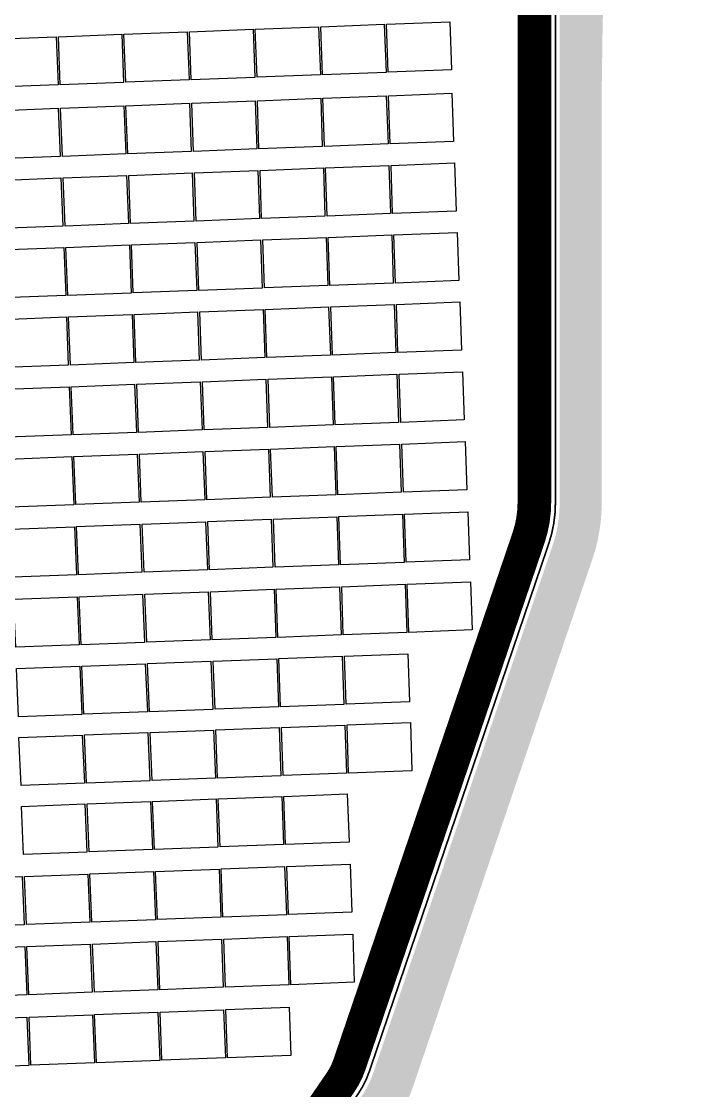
# Model space of a CAD drawing. Header units: metres. Extents: x 1956498 to 1957612, y 2277909 to 2278547.
# Drawn here: x 1956881.9 to 1956960.5, y 2278049.8 to 2278176.8 of the extents above; entities that cross this region are included whole.
import ezdxf

# ---------------------------------------------------------------- set-up
doc = ezdxf.new("R2010")
doc.units = ezdxf.units.M
for name, color, linetype in [('PVcase PV Modules (full frames)', 142, 'Continuous'), ('UBS-100-Circulation intérieure légère', 254, 'Continuous'), ('UBS-100-Clôture', 30, 'LIMITE1')]:
    doc.layers.add(name, color=color, linetype=linetype)
doc.layers.add('UBS-100-Piste DFCI à créer', color=7, linetype='Continuous', true_color=0xbb8c7c)
doc.linetypes.add('LIMITE1', pattern='A,6.35,-2.54,[133,ltypeshp.shx,S=2.54,R=0,X=-2.54,Y=0],-2.54,25.4', length=36.83)

# ---------------------------------------------------------------- blocks, each defined once
blk = doc.blocks.new('3P6@20DEG F FX ID1 PVBlock')
at = {"color": 0, "transparency": 33554687}
blk.add_polyline3d([(0, 0, 2.083586713139974), (7.539539347030692, 0.2870042413902952, 2.083586713139975), (7.757297679336461, -5.433460050740019, 1.675326544159361e-15), (0.2177583323057694, -5.720464292130313, 0)], close=True, dxfattribs=at)

msp = doc.modelspace()

# ---------------------------------------------------------------- hatches: boundary and pattern name
at = {"layer": 'UBS-100-Piste DFCI à créer', "true_color": 0xaa6e5a, "transparency": 33554687}
h = msp.add_hatch(color=35, dxfattribs=at)
h.dxf.hatch_style = 1
edge = h.paths.add_edge_path()
edge.add_line((1957002.742879892, 2278172.957212499), (1957007.514803002, 2278171.464312802))
edge.add_line((1957007.514803002, 2278171.464312802), (1957010.461053699, 2278180.881745071))
edge.add_arc((1956995.196523638, 2278185.655415828), 15.99355527918654, 342.6339901302777, 369.6347763999103)
edge.add_line((1957010.964483951, 2278188.332212054), (1957005.627305731, 2278219.795613807))
edge.add_line((1957005.627305731, 2278219.795613807), (1956994.791683303, 2278259.755488621))
edge.add_line((1956994.791683303, 2278259.755488621), (1956987.432659904, 2278313.735770028))
edge.add_arc((1956998.334411985, 2278315.221259004), 11.00249407814215, 169.6785916975466, 187.7594201959549, ccw=False)
edge.add_arc((1956158.524798686, 2278471.382109225), 843.2027087090348, 349.4635059227314, 350.5673192866884)
edge.add_line((1956990.326430577, 2278333.19074496), (1956990.42760516, 2278333.872636002))
edge.add_line((1956990.42760516, 2278333.872636002), (1956990.106596115, 2278341.34279331))
edge.add_line((1956990.106596115, 2278341.34279331), (1956988.833472316, 2278373.373071377))
edge.add_line((1956988.833472316, 2278373.373071377), (1956993.089846045, 2278422.488845527))
edge.add_line((1956993.089846045, 2278422.488845527), (1956994.126114354, 2278434.446705314))
edge.add_line((1956994.126114354, 2278434.446705314), (1956994.814846281, 2278442.39422293))
edge.add_arc((1956977.639342521, 2278444.844649352), 17.34942417088297, 351.8804147938092, 373.0819140899932)
edge.add_line((1956994.538505123, 2278448.771584852), (1956991.994987716, 2278459.294498748))
edge.add_arc((1957002.687079473, 2278461.878908518), 11.00000000006926, 92.19424513371251, 193.5884598865134, ccw=False)
edge.add_line((1957002.265917615, 2278472.870842956), (1957131.962576756, 2278477.840239938))
edge.add_arc((1957121.043114196, 2278473.367365612), 11.80005370075026, 4.385910415140188, 22.275185547909473, ccw=False)
edge.add_line((1957132.808612478, 2278474.269761041), (1957136.783818054, 2278474.420594236))
edge.add_arc((1957147.122674175, 2278474.727979412), 10.3434245556334, 161.3029394965425, 181.702962738628, ccw=False)
edge.add_line((1957137.325106006, 2278478.043713043), (1957169.170321142, 2278479.251951489))
edge.add_line((1957169.170321142, 2278479.251951489), (1957168.981598082, 2278484.226074327))
edge.add_arc((1957168.431400305, 2278494.870902074), 10.65903726199889, 214.2131095040579, 272.9588062596247, ccw=False)
edge.add_arc((1957147.627372414, 2278478.282736642), 16.00000000636795, 41.4663485157748, 92.09691963001146)
edge.add_line((1957147.041932699, 2278494.272022447), (1957121.086124572, 2278493.342349638))
edge.add_arc((1957121.644127344, 2278477.352082821), 15.99999999930358, 91.99860552101471, 148.1969592254434)
edge.add_arc((1957099.200912812, 2278492.961780483), 11.39121878416131, 273.534746394925, 320.942004971193, ccw=False)
edge.add_line((1957099.903225148, 2278481.592232437), (1956991.969158543, 2278477.476888461))
edge.add_arc((1956991.550049097, 2278488.468897417), 10.99999607318733, 203.62956648034, 272.1835477020808, ccw=False)
edge.add_line((1956981.472336535, 2278484.059858617), (1956958.306509974, 2278537.009809218))
edge.add_arc((1956943.648015303, 2278530.596656017), 16.00000000002541, 23.62958042262818, 103.7310335808721)
edge.add_line((1956939.850185873, 2278546.139387168), (1956930.32904536, 2278543.812919104))
edge.add_line((1956930.32904536, 2278543.812919104), (1956931.515867057, 2278538.955815619))
edge.add_line((1956931.515867057, 2278538.955815619), (1956941.03700757, 2278541.282283683))
edge.add_arc((1956943.648015303, 2278530.596656017), 11.00000000021918, 23.629580423882373, 103.73103357973997, ccw=False)
edge.add_line((1956953.72573039, 2278535.005698843), (1956971.856192245, 2278493.565042399))
edge.add_arc((1956971.847030686, 2278493.561034179), 0.009999999686967076, 17.284933950157892, 23.629579694820677, ccw=False)
edge.add_line((1956971.856579075, 2278493.564005417), (1956974.937493045, 2278483.663162404))
edge.add_arc((1956987.885556868, 2278487.48384863), 13.49999999998464, 196.4401600438162, 212.4621445463615)
edge.add_line((1956976.494982401, 2278480.237828115), (1956977.702309716, 2278478.339937865))
edge.add_line((1956977.702309716, 2278478.339937865), (1956983.950942183, 2278468.575611649))
edge.add_arc((1956974.554175798, 2278462.449297777), 11.21743910901906, 11.709253142045213, 33.102733889414424, ccw=False)
edge.add_line((1956985.538180539, 2278464.725825837), (1956989.672830263, 2278447.620158333))
edge.add_arc((1956977.63934252, 2278444.84464935), 12.34942417216932, -8.706490721477792, 12.988062959390675, ccw=False)
edge.add_line((1956989.846461128, 2278442.975282431), (1956989.144784154, 2278434.878387421))
edge.add_line((1956989.144784154, 2278434.878387421), (1956988.683228844, 2278429.552340462))
edge.add_line((1956988.683228844, 2278429.552340462), (1956988.031625384, 2278422.033261915))
edge.add_line((1956988.031625384, 2278422.033261915), (1956983.824873127, 2278373.490087153))
edge.add_line((1956983.824873127, 2278373.490087153), (1956985.411734258, 2278334.134584645))
edge.add_line((1956985.411734258, 2278334.134584645), (1956985.386944168, 2278333.967505718))
edge.add_arc((1956158.524798686, 2278471.382109235), 838.2027087111524, 349.46292526326124, 350.56436169530565, ccw=False)
edge.add_arc((1956998.334411983, 2278315.221259005), 16.0024940763103, 169.6418024322943, 187.7594201993248)
edge.add_line((1956982.47844134, 2278313.060700827), (1956989.881234702, 2278258.759355697))
edge.add_line((1956989.881234702, 2278258.759355697), (1957000.738215385, 2278218.720715384))
edge.add_line((1957000.738215385, 2278218.720715384), (1957002.33750197, 2278209.326791386))
edge.add_arc((1956991.493516593, 2278207.480719564), 11.00000000088965, -17.925732598530715, 9.661367175219823, ccw=False)
edge.add_line((1957001.959535546, 2278204.095095944), (1957001.605908216, 2278203.001923533))
edge.add_arc((1956991.139889265, 2278206.387547154), 10.99999999977225, 273.5855040182497, 342.0742673996029, ccw=False)
edge.add_line((1956991.827807421, 2278195.409078745), (1956962.808629494, 2278193.590717692))
edge.add_arc((1956962.120711338, 2278204.569186101), 10.99999999964188, 226.684833372371, 273.5855040182497, ccw=False)
edge.add_line((1956954.574590604, 2278196.565683002), (1956951.199331415, 2278199.74805365))
edge.add_arc((1956958.762776245, 2278207.766117439), 11.02247905999127, 199.2859238482959, 226.6712348349188, ccw=False)
edge.add_line((1956948.358855317, 2278204.125585341), (1956943.700175949, 2278202.469497781))
edge.add_line((1956943.700175949, 2278202.469497781), (1956944.936753314, 2278198.990927205))
edge.add_arc((1956929.860979408, 2278193.63172567), 15.99999999830293, 1.8509547317080433e-07, 19.569503334531987, ccw=False)
edge.add_line((1956945.860979407, 2278193.631725722), (1956945.860979639, 2278122.459875776))
edge.add_line((1956945.860979639, 2278122.459875776), (1956945.860979643, 2278119.576985))
edge.add_arc((1956930.363097977, 2278119.576738872), 15.49788166801311, -18.80123730661859, 0.0009099389492916998, ccw=False)
edge.add_line((1956945.034048333, 2278114.58198644), (1956937.411660619, 2278092.175592729))
edge.add_line((1956937.411660619, 2278092.175592729), (1956923.706211959, 2278051.887735866))
edge.add_arc((1956912.81767895, 2278055.594401355), 11.50215284744343, 325.58921263483194, 341.2004409281448, ccw=False)
edge.add_line((1956922.307036881, 2278049.094277804), (1956917.141783558, 2278041.55076379))
edge.add_arc((1956907.653039892, 2278048.04796933), 11.49999722568574, 291.5551516307934, 325.59947727851153, ccw=False)
edge.add_line((1956911.878100415, 2278037.352231872), (1956908.20838515, 2278035.902608906))
edge.add_arc((1956903.983319956, 2278046.598350865), 11.50000312808066, 272.3289735925808, 291.5551650364731, ccw=False)
edge.add_line((1956904.450646325, 2278035.107847047), (1956776.463470137, 2278029.902530657))
edge.add_line((1956776.463470137, 2278029.902530657), (1956776.562408466, 2278027.29501312))
edge.add_line((1956776.562408466, 2278027.295013121), (1956776.651578709, 2278024.944933277))
edge.add_arc((1956777.117059151, 2278013.954786423), 10.99999999605586, 41.58820173644301, 92.42527552439668, ccw=False)
edge.add_arc((1956798.105337453, 2278030.710680503), 15.88170909218444, 216.534103612681, 272.2938061086504)
edge.add_line((1956798.740983414, 2278014.841696985), (1956824.792362567, 2278015.809617456))
edge.add_arc((1956824.192945352, 2278031.55068274), 15.75247400507341, 272.1807603184865, 325.8282413671502)
edge.add_arc((1956846.327647178, 2278016.52570896), 10.99999999826339, 92.17295973140813, 145.8360419526313, ccw=False)
edge.add_line((1956845.910568857, 2278027.517799099), (1956853.50503229, 2278028.031724378))
edge.add_line((1956853.50503229, 2278028.031724378), (1956904.653831395, 2278030.111977172))
edge.add_arc((1956903.983319813, 2278046.598351538), 16.50000380364508, 272.3289731112059, 291.5551645557601)
edge.add_line((1956910.045369494, 2278031.252287574), (1956913.715085493, 2278032.701910829))
edge.add_arc((1956907.65304175, 2278048.047967002), 16.49999437604072, 291.5551553181888, 325.5994809665423)
edge.add_line((1956921.267325385, 2278038.725891293), (1956926.432578501, 2278046.269405005))
edge.add_arc((1956912.820338265, 2278055.593069699), 16.49920627074693, 325.5909189925295, 341.2021472816563)
edge.add_line((1956928.439498934, 2278050.276526877), (1956942.14525294, 2278090.565281044))
edge.add_line((1956942.14525294, 2278090.565281044), (1956949.767640678, 2278112.971674823))
edge.add_arc((1956930.366401611, 2278119.576192382), 20.49457805169335, 341.2005371446953, 360.0026843912619)
edge.add_line((1956950.86097964, 2278119.577152583), (1956950.860979638, 2278122.459875783))
edge.add_line((1956950.860979638, 2278122.459875783), (1956950.864146553, 2278168.487705299))
edge.add_line((1956950.864146553, 2278168.487705299), (1956950.981025343, 2278176.887631712))
edge.add_arc((1956961.979960652, 2278176.734589588), 10.99999999221435, 120.7650734985069, 179.2028226592597, ccw=False)
edge.add_arc((1956965.816632407, 2278170.289567829), 18.50055701264143, 98.0804349254575, 120.7650486512357, ccw=False)
edge.add_line((1956963.216135736, 2278188.606446025), (1956987.418001065, 2278190.122951055))
edge.add_arc((1956988.105919221, 2278179.144482647), 10.99999999970013, 54.95431263895239, 93.58550402309129, ccw=False)
edge.add_line((1956994.422443079, 2278188.150121233), (1956998.561172841, 2278185.247230446))
edge.add_arc((1956992.244648983, 2278176.24159186), 11.00000000016571, -17.372331092613592, 54.95431263597379, ccw=False)

# ---------------------------------------------------------------- linework, layer by layer
at = {"layer": 'UBS-100-Circulation intérieure légère', "transparency": 33554687, "const_width": 4}
msp.add_lwpolyline([(1956893.782313489, 2278333.935053613), (1956942.110045701, 2278197.986076934, -0.08559619761320451), (1956942.8609794, 2278193.631725733), (1956942.861060567, 2278119.658813267, -0.08216546460964952), (1956942.16832927, 2278115.471778932), (1956934.571505205, 2278093.141779683), (1956920.865903893, 2278052.853474229, -0.06822238120897087), (1956919.832239288, 2278050.789971556), (1956916.632260267, 2278046.116611961, -0.08042262375164186), (1956913.767005163, 2278043.107428299), (1956910.592650416, 2278040.697302489), (1956907.919270808, 2278039.736499159, -0.1839873913057438), (1956898.666839628, 2278039.91124047), (1956895.893716835, 2278041.027838213)], format="xyb", dxfattribs=at)
at = {"layer": 'UBS-100-Clôture', "color": 30, "ltscale": 0.1, "true_color": 0xf26722, "transparency": 33554687, "const_width": 0.2}
msp.add_lwpolyline([(1956886.006013799, 2278363.274076525), (1956944.537645577, 2278198.620882908, -0.08340808976829744), (1956945.360979401, 2278193.719644714), (1956945.360979639, 2278122.459875771), (1956945.360979643, 2278119.57706879, -0.08222439822231009), (1956944.560898337, 2278114.74363245), (1956936.938301376, 2278092.336623866), (1956923.232700054, 2278052.048318385, -0.06822238120395846), (1956921.894785328, 2278049.37720694), (1956918.695031081, 2278044.704175564), (1956914.512309338, 2278039.448529739), (1956911.357020487, 2278037.683990462), (1956908.024686276, 2278036.367640869, -0.08408743484816826), (1956904.430327725, 2278035.607434032), (1956882.864366344, 2278034.730333254), (1956882.762164418, 2278037.423862825), (1956877.767002746, 2278037.222612007), (1956877.86927686, 2278034.527179923), (1956716.990742944, 2278027.984152004, -0.05145385689488851)], format="xyb", dxfattribs=at)

# ---------------------------------------------------------------- block references
at = {"layer": 'PVcase PV Modules (full frames)', "color": 144, "true_color": 0x007ca5, "transparency": 33554687, "extrusion": (-0.004357069642457105, -0.0001658586035379696, 0.9999904941723469), "rotation": 359.9999792972893}
msp.add_blockref('3P6@20DEG F FX ID1 PVBlock', (1956901.584796911, 2278174.855273486, -8287.234255472898), dxfattribs=at)
at = {"layer": 'PVcase PV Modules (full frames)', "color": 144, "true_color": 0x007ca5, "transparency": 33554687, "extrusion": (0.00642168336754911, 0.0002444513223580376, 0.9999793508999463), "rotation": 359.9999550283924}
msp.add_blockref('3P6@20DEG F FX ID1 PVBlock', (1956880.947753501, 2278173.204087092, 13740.7286449982), dxfattribs=at)
at = {"layer": 'PVcase PV Modules (full frames)', "color": 144, "true_color": 0x007ca5, "transparency": 33554687, "extrusion": (-0.003917791896242709, -0.0001491368158386252, 0.999992314302899), "rotation": 359.9999832613457}
msp.add_blockref('3P6@20DEG F FX ID1 PVBlock', (1956873.672677161, 2278173.934153358, -7389.445762949603), dxfattribs=at)
at = {"layer": 'PVcase PV Modules (full frames)', "color": 144, "true_color": 0x007ca5, "transparency": 33554687, "extrusion": (-0.005497213692647065, -0.0002092599524982745, 0.9999848683114608), "rotation": 359.9999670447452}
msp.add_blockref('3P6@20DEG F FX ID1 PVBlock', (1956867.889933758, 2278173.135622664, -10617.18254420219), dxfattribs=at)
at = {"layer": 'PVcase PV Modules (full frames)', "color": 144, "true_color": 0x007ca5, "transparency": 33554687, "extrusion": (0.009884933342402064, 0.0003762852960303266, 0.9999510720541241), "rotation": 359.999893439982}
msp.add_blockref('3P6@20DEG F FX ID1 PVBlock', (1956800.147285292, 2278167.931734924, 20818.1183578034), dxfattribs=at)
at = {"layer": 'PVcase PV Modules (full frames)', "color": 144, "true_color": 0x007ca5, "transparency": 33554687, "extrusion": (-0.008271810053280464, -0.000314879259858409, 0.9999657384178191), "rotation": 359.9999253818106}
msp.add_blockref('3P6@20DEG F FX ID1 PVBlock', (1956847.836155019, 2278170.886264722, -16287.5687495501), dxfattribs=at)
at = {"layer": 'PVcase PV Modules (full frames)', "color": 144, "true_color": 0x007ca5, "transparency": 33554687, "extrusion": (-0.01361333916227718, -0.0005182128375783185, 0.9999071999202265), "rotation": 359.9997978909881}
msp.add_blockref('3P6@20DEG F FX ID1 PVBlock', (1956705.547205006, 2278160.923112367, -27203.39898289744), dxfattribs=at)
at = {"layer": 'PVcase PV Modules (full frames)', "color": 144, "true_color": 0x007ca5, "transparency": 33554687, "extrusion": (0.01536201546854563, 0.0005847789092727938, 0.999881826274671), "rotation": 359.999742629793}
msp.add_blockref('3P6@20DEG F FX ID1 PVBlock', (1956669.499397726, 2278149.073152135, 32010.79090795389), dxfattribs=at)
at = {"layer": 'PVcase PV Modules (full frames)', "color": 144, "true_color": 0x007ca5, "transparency": 33554687, "extrusion": (0.001779432773428759, 6.773686424808984e-05, 0.9999984145141042), "rotation": 359.9999965469756}
msp.add_blockref('3P6@20DEG F FX ID1 PVBlock', (1956913.513448421, 2278167.417564104, 4252.957687046803), dxfattribs=at)
at = {"layer": 'PVcase PV Modules (full frames)', "color": 144, "true_color": 0x007ca5, "transparency": 33554687, "extrusion": (0.004670628574136471, 0.0001777947098669631, 0.9999890767492231), "rotation": 359.9999762102881}
msp.add_blockref('3P6@20DEG F FX ID1 PVBlock', (1956901.273735973, 2278166.226273399, 10161.53590941709), dxfattribs=at)
at = {"layer": 'PVcase PV Modules (full frames)', "color": 144, "true_color": 0x007ca5, "transparency": 33554687, "extrusion": (-0.009664372316917948, -0.0003678892990223311, 0.999953231188931), "rotation": 359.9998981423552}
msp.add_blockref('3P6@20DEG F FX ID1 PVBlock', (1956793.305555791, 2278159.331969714, -19133.6507316284), dxfattribs=at)
at = {"layer": 'PVcase PV Modules (full frames)', "color": 144, "true_color": 0x007ca5, "transparency": 33554687, "extrusion": (-0.007491594640117781, -0.0002851791518718434, 0.999971896946409), "rotation": 359.9999387944507}
msp.add_blockref('3P6@20DEG F FX ID1 PVBlock', (1956836.229172354, 2278162.415775709, -14693.33292140995), dxfattribs=at)
at = {"layer": 'PVcase PV Modules (full frames)', "color": 144, "true_color": 0x007ca5, "transparency": 33554687, "extrusion": (-0.007168904169744817, -0.0002728954393808749, 0.9999742658394186), "rotation": 359.9999439536552}
msp.add_blockref('3P6@20DEG F FX ID1 PVBlock', (1956848.448523908, 2278163.064924469, -14033.87596788375), dxfattribs=at)
at = {"layer": 'PVcase PV Modules (full frames)', "color": 144, "true_color": 0x007ca5, "transparency": 33554687, "extrusion": (0.01536201546853058, 0.0005847789092722209, 0.9998818262746713), "rotation": 359.999742629793}
msp.add_blockref('3P6@20DEG F FX ID1 PVBlock', (1956661.710008458, 2278148.77667201, 32010.7909079231), dxfattribs=at)
at = {"layer": 'PVcase PV Modules (full frames)', "color": 144, "true_color": 0x007ca5, "transparency": 33554687, "extrusion": (0.01197639698142611, 0.0004559000984054722, 0.999928176455911), "rotation": 359.9998435757262}
msp.add_blockref('3P6@20DEG F FX ID1 PVBlock', (1956778.066767605, 2278148.512425384, 25091.46712637898), dxfattribs=at)
at = {"layer": 'PVcase PV Modules (full frames)', "color": 144, "true_color": 0x007ca5, "transparency": 33554687, "extrusion": (-0.002562940970052546, -9.756231713648805e-05, 0.9999967109021801), "rotation": 359.9999928366848}
msp.add_blockref('3P6@20DEG F FX ID1 PVBlock', (1956889.784988015, 2278158.088640458, -4621.39234133591), dxfattribs=at)
at = {"layer": 'PVcase PV Modules (full frames)', "color": 144, "true_color": 0x007ca5, "transparency": 33554687, "extrusion": (0.0120373253008907, 0.0004582194292428407, 0.9999274437850755), "rotation": 359.9998419800445}
msp.add_blockref('3P6@20DEG F FX ID1 PVBlock', (1956753.223381516, 2278147.509880962, 25216.01883625783), dxfattribs=at)
at = {"layer": 'PVcase PV Modules (full frames)', "color": 144, "true_color": 0x007ca5, "transparency": 33554687, "extrusion": (0.01487522512670074, 0.0005662484810401539, 0.9998891973814337), "rotation": 359.9997586833072}
msp.add_blockref('3P6@20DEG F FX ID1 PVBlock', (1956684.527539499, 2278141.924360862, 31015.61707462905), dxfattribs=at)
at = {"layer": 'PVcase PV Modules (full frames)', "color": 144, "true_color": 0x007ca5, "transparency": 33554687, "extrusion": (0.01380059758295973, 0.0005253411193602958, 0.9999046292137374), "rotation": 359.9997922922535}
msp.add_blockref('3P6@20DEG F FX ID1 PVBlock', (1956723.136375882, 2278144.59255526, 28819.47510539342), dxfattribs=at)
at = {"layer": 'PVcase PV Modules (full frames)', "color": 144, "true_color": 0x007ca5, "transparency": 33554687, "extrusion": (-0.004890387155261309, -0.0001861601605877132, 0.9999880246572287), "rotation": 359.9999739189404}
msp.add_blockref('3P6@20DEG F FX ID1 PVBlock', (1956858.663702721, 2278156.229221615, -9377.817912101991), dxfattribs=at)
at = {"layer": 'PVcase PV Modules (full frames)', "color": 144, "true_color": 0x007ca5, "transparency": 33554687, "extrusion": (-0.006546300551106331, -0.0002491950684391721, 0.9999785416952268), "rotation": 359.999953266028}
msp.add_blockref('3P6@20DEG F FX ID1 PVBlock', (1956848.946700878, 2278155.122705737, -12761.86196813481), dxfattribs=at)
at = {"layer": 'PVcase PV Modules (full frames)', "color": 144, "true_color": 0x007ca5, "transparency": 33554687, "extrusion": (0.01090873029178154, 0.0004152577124167569, 0.9999404118068503), "rotation": 359.9998702230613}
msp.add_blockref('3P6@20DEG F FX ID1 PVBlock', (1956787.381856981, 2278141.553550066, 22909.22108552862), dxfattribs=at)
at = {"layer": 'PVcase PV Modules (full frames)', "color": 144, "true_color": 0x007ca5, "transparency": 33554687, "extrusion": (0.01369114931679939, 0.0005211748016112941, 0.9999061359983802), "rotation": 359.9997955738756}
msp.add_blockref('3P6@20DEG F FX ID1 PVBlock', (1956726.480062044, 2278136.573021194, 28595.46091651014), dxfattribs=at)
at = {"layer": 'PVcase PV Modules (full frames)', "color": 144, "true_color": 0x007ca5, "transparency": 33554687, "extrusion": (0.01223026163929466, 0.0004655638497560192, 0.9999250991702009), "rotation": 359.9998368737145}
msp.add_blockref('3P6@20DEG F FX ID1 PVBlock', (1956772.227702614, 2278139.787294212, 25609.93359875587), dxfattribs=at)
at = {"layer": 'PVcase PV Modules (full frames)', "color": 144, "true_color": 0x007ca5, "transparency": 33554687, "extrusion": (-0.004808543684951879, -0.0001830446621430824, 0.9999884221341173), "rotation": 359.999974784604}
msp.add_blockref('3P6@20DEG F FX ID1 PVBlock', (1956859.720469831, 2278148.036480693, -9210.881710539708), dxfattribs=at)
at = {"layer": 'PVcase PV Modules (full frames)', "color": 144, "true_color": 0x007ca5, "transparency": 33554687, "extrusion": (-0.001103332394809302, -4.200005628968468e-05, 0.9999993904466251), "rotation": 359.9999986724557}
msp.add_blockref('3P6@20DEG F FX ID1 PVBlock', (1956886.660462873, 2278149.91400558, -1638.873310910493), dxfattribs=at)
at = {"layer": 'PVcase PV Modules (full frames)', "color": 144, "true_color": 0x007ca5, "transparency": 33554687, "extrusion": (0.003087367295812736, 0.0001175254173820196, 0.9999952271640885), "rotation": 359.9999896052565}
msp.add_blockref('3P6@20DEG F FX ID1 PVBlock', (1956883.733391281, 2278149.479176608, 6925.305187702712), dxfattribs=at)
at = {"layer": 'PVcase PV Modules (full frames)', "color": 144, "true_color": 0x007ca5, "transparency": 33554687, "extrusion": (0.007840519308957223, 0.000298461509755162, 0.9999692181150843), "rotation": 359.9999329602323}
msp.add_blockref('3P6@20DEG F FX ID1 PVBlock', (1956837.77179505, 2278145.70923857, 16638.94508063473), dxfattribs=at)
at = {"layer": 'PVcase PV Modules (full frames)', "color": 144, "true_color": 0x007ca5, "transparency": 33554687, "extrusion": (0.0127624270473165, 0.0004858215501530089, 0.9999184388905343), "rotation": 359.9998223683102}
for p in [(1956759.195057769, 2278130.498202866, 26697.14165757522), (1956759.527766651, 2278122.204536522, 26696.78820483263)]:
    msp.add_blockref('3P6@20DEG F FX ID1 PVBlock', p, dxfattribs=at)
at = {"layer": 'PVcase PV Modules (full frames)', "color": 144, "true_color": 0x007ca5, "transparency": 33554687, "extrusion": (0.003563804456858368, 0.0001356617357540299, 0.9999936404266213), "rotation": 359.9999861495062}
msp.add_blockref('3P6@20DEG F FX ID1 PVBlock', (1956880.648659258, 2278140.962812372, 7898.559167665481), dxfattribs=at)
at = {"layer": 'PVcase PV Modules (full frames)', "color": 144, "true_color": 0x007ca5, "transparency": 33554687, "extrusion": (0.007441850963281723, 0.0002832855817772833, 0.9999722689172532), "rotation": 359.9999396045648}
msp.add_blockref('3P6@20DEG F FX ID1 PVBlock', (1956844.2896737, 2278137.918645618, 15823.81521299947), dxfattribs=at)
at = {"layer": 'PVcase PV Modules (full frames)', "color": 144, "true_color": 0x007ca5, "transparency": 33554687, "extrusion": (0.007687382215032034, 0.0002926321091183682, 0.9999704088227455), "rotation": 359.9999355534708}
msp.add_blockref('3P6@20DEG F FX ID1 PVBlock', (1956848.293160327, 2278137.926550074, 16325.5894989716), dxfattribs=at)
at = {"layer": 'PVcase PV Modules (full frames)', "color": 144, "true_color": 0x007ca5, "transparency": 33554687, "extrusion": (0.009958783320754798, 0.0003790965098244643, 0.9999503382271574), "rotation": 359.9998918417825}
msp.add_blockref('3P6@20DEG F FX ID1 PVBlock', (1956815.465080179, 2278135.117897845, 20967.50256450834), dxfattribs=at)
at = {"layer": 'PVcase PV Modules (full frames)', "color": 144, "true_color": 0x007ca5, "transparency": 33554687, "extrusion": (-0.005253656807302575, -0.0001999885824720397, 0.9999861794518552), "rotation": 359.9999699002736}
msp.add_blockref('3P6@20DEG F FX ID1 PVBlock', (1956855.918304728, 2278139.441855639, -10120.88176378671), dxfattribs=at)
at = {"layer": 'PVcase PV Modules (full frames)', "color": 144, "true_color": 0x007ca5, "transparency": 33554687, "extrusion": (0.003563804456873419, 0.0001356617357546029, 0.9999936404266212), "rotation": 359.9999861495062}
for p in [(1956872.859299186, 2278140.666300203, 7898.559167696252), (1956880.977490021, 2278132.668998451, 7898.213265660556)]:
    msp.add_blockref('3P6@20DEG F FX ID1 PVBlock', p, dxfattribs=at)
at = {"layer": 'PVcase PV Modules (full frames)', "color": 144, "true_color": 0x007ca5, "transparency": 33554687, "extrusion": (0.007722595632639767, 0.000293972562393043, 0.9999701371025174), "rotation": 359.9999349616922}
msp.add_blockref('3P6@20DEG F FX ID1 PVBlock', (1956848.071475378, 2278129.590673587, 16397.2017443881), dxfattribs=at)
at = {"layer": 'PVcase PV Modules (full frames)', "color": 144, "true_color": 0x007ca5, "transparency": 33554687, "extrusion": (0.01027903725325688, 0.0003912874717280212, 0.9999470927440415), "rotation": 359.9998847734546}
msp.add_blockref('3P6@20DEG F FX ID1 PVBlock', (1956809.257887715, 2278126.323191706, 21621.63313397542), dxfattribs=at)
at = {"layer": 'PVcase PV Modules (full frames)', "color": 144, "true_color": 0x007ca5, "transparency": 33554687, "extrusion": (-0.009197856143793962, -0.0003501306384197461, 0.9999576375281576), "rotation": 359.999907738908}
msp.add_blockref('3P6@20DEG F FX ID1 PVBlock', (1956802.897401074, 2278126.900171772, -18181.7223341457), dxfattribs=at)
at = {"layer": 'PVcase PV Modules (full frames)', "color": 144, "true_color": 0x007ca5, "transparency": 33554687, "extrusion": (-0.006414019442035117, -0.0002441595831645706, 0.9999794001581709), "rotation": 359.9999551356717}
msp.add_blockref('3P6@20DEG F FX ID1 PVBlock', (1956851.4997858, 2278130.44071942, -12492.63640612899), dxfattribs=at)
at = {"layer": 'PVcase PV Modules (full frames)', "color": 144, "true_color": 0x007ca5, "transparency": 33554687, "extrusion": (0.008051110562888347, 0.000306477991969256, 0.9999675423182217), "rotation": 359.9999293105196}
for p in [(1956835.008946108, 2278128.891884214, 17068.56373507638), (1956835.327024106, 2278120.595632483, 17068.21532557096), (1956843.116390991, 2278120.892137172, 17068.21532557098)]:
    msp.add_blockref('3P6@20DEG F FX ID1 PVBlock', p, dxfattribs=at)
at = {"layer": 'PVcase PV Modules (full frames)', "color": 144, "true_color": 0x007ca5, "transparency": 33554687, "extrusion": (0.013812916537924, 0.0005258100594588226, 0.9999044588661947), "rotation": 359.999791921254}
msp.add_blockref('3P6@20DEG F FX ID1 PVBlock', (1956731.882888091, 2278111.758029356, 28843.25447433215), dxfattribs=at)
at = {"layer": 'PVcase PV Modules (full frames)', "color": 144, "true_color": 0x007ca5, "transparency": 33554687, "extrusion": (-0.006206906574026568, -0.0002362755110974394, 0.9999807090562618), "rotation": 359.9999579863167}
msp.add_blockref('3P6@20DEG F FX ID1 PVBlock', (1956862.032154218, 2278122.634957014, -12069.80023767563), dxfattribs=at)
at = {"layer": 'PVcase PV Modules (full frames)', "color": 144, "true_color": 0x007ca5, "transparency": 33554687, "extrusion": (0.01082370426814945, 0.0004120210651512218, 0.9999413371116115), "rotation": 359.9998722382798}
msp.add_blockref('3P6@20DEG F FX ID1 PVBlock', (1956797.994256213, 2278117.139007624, 22734.381746755), dxfattribs=at)
at = {"layer": 'PVcase PV Modules (full frames)', "color": 144, "true_color": 0x007ca5, "transparency": 33554687, "extrusion": (-0.009419594918660536, -0.0003585714682819125, 0.999955570342038), "rotation": 359.9999032367896}
msp.add_blockref('3P6@20DEG F FX ID1 PVBlock', (1956799.304208115, 2278118.294464866, -18635.32379648675), dxfattribs=at)
at = {"layer": 'PVcase PV Modules (full frames)', "color": 144, "true_color": 0x007ca5, "transparency": 33554687, "extrusion": (-0.01015062172003777, -0.0003863991355846734, 0.9999484064562555), "rotation": 359.9998876345844}
msp.add_blockref('3P6@20DEG F FX ID1 PVBlock', (1956793.545800794, 2278117.518804155, -20129.26058936911), dxfattribs=at)
at = {"layer": 'PVcase PV Modules (full frames)', "color": 144, "true_color": 0x007ca5, "transparency": 33554687, "extrusion": (0.007498455421933819, 0.0002854403181566552, 0.9999718454487156), "rotation": 359.999938682294}
msp.add_blockref('3P6@20DEG F FX ID1 PVBlock', (1956852.19262983, 2278113.233380646, 15938.37768885878), dxfattribs=at)
at = {"layer": 'PVcase PV Modules (full frames)', "color": 144, "true_color": 0x007ca5, "transparency": 33554687, "extrusion": (0.01068088310436149, 0.0004065843563709187, 0.9999428750810079), "rotation": 359.9998755878188}
msp.add_blockref('3P6@20DEG F FX ID1 PVBlock', (1956801.41651816, 2278109.050229318, 22442.09542752502), dxfattribs=at)
at = {"layer": 'PVcase PV Modules (full frames)', "color": 144, "true_color": 0x007ca5, "transparency": 33554687, "extrusion": (0.01293902888948933, 0.0004925441727706499, 0.9999161659517436), "rotation": 359.9998174180832}
msp.add_blockref('3P6@20DEG F FX ID1 PVBlock', (1956755.626798854, 2278105.232633279, 27056.93243299608), dxfattribs=at)
at = {"layer": 'PVcase PV Modules (full frames)', "color": 144, "true_color": 0x007ca5, "transparency": 33554687, "extrusion": (-0.01262729253830474, -0.0004806774457907387, 0.9999201570287226), "rotation": 359.9998261102386}
msp.add_blockref('3P6@20DEG F FX ID1 PVBlock', (1956732.395962489, 2278104.658393991, -25191.04628782118), dxfattribs=at)
at = {"layer": 'PVcase PV Modules (full frames)', "color": 144, "true_color": 0x007ca5, "transparency": 33554687, "extrusion": (-0.01026469637173411, -0.0003907415638637786, 0.9999472402729188), "rotation": 359.9998850947572}
msp.add_blockref('3P6@20DEG F FX ID1 PVBlock', (1956791.656337807, 2278109.017787858, -20362.80865677797), dxfattribs=at)
at = {"layer": 'PVcase PV Modules (full frames)', "color": 144, "true_color": 0x007ca5, "transparency": 33554687, "extrusion": (-0.00699370267985747, -0.0002662261233416435, 0.9999755083233174), "rotation": 359.999946659657}
msp.add_blockref('3P6@20DEG F FX ID1 PVBlock', (1956852.673866122, 2278113.536227984, -13678.13529421896), dxfattribs=at)
at = {"layer": 'PVcase PV Modules (full frames)', "color": 144, "true_color": 0x007ca5, "transparency": 33554687, "extrusion": (0.00807793490364904, 0.0003074991020419622, 0.9999673256721915), "rotation": 359.9999288386869}
msp.add_blockref('3P6@20DEG F FX ID1 PVBlock', (1956835.214068119, 2278112.235994431, 17122.61751689034), dxfattribs=at)
at = {"layer": 'PVcase PV Modules (full frames)', "color": 144, "true_color": 0x007ca5, "transparency": 33554687, "extrusion": (-0.004349606150180204, -0.0001655744941460745, 0.999990526710841), "rotation": 359.9999793681548}
msp.add_blockref('3P6@20DEG F FX ID1 PVBlock', (1956880.718185012, 2278107.430342087, -8275.02077558326), dxfattribs=at)
at = {"layer": 'PVcase PV Modules (full frames)', "color": 144, "true_color": 0x007ca5, "transparency": 33554687, "extrusion": (0.008301516662347935, 0.0003160100879378521, 0.9999654918839596), "rotation": 359.9999248448852}
msp.add_blockref('3P6@20DEG F FX ID1 PVBlock', (1956831.820600228, 2278103.624334126, 17579.10013855294), dxfattribs=at)
at = {"layer": 'PVcase PV Modules (full frames)', "color": 144, "true_color": 0x007ca5, "transparency": 33554687, "extrusion": (0.008070811955005764, 0.0003072279559708657, 0.9999673832707595), "rotation": 359.9999289641306}
msp.add_blockref('3P6@20DEG F FX ID1 PVBlock', (1956843.447995412, 2278104.213854175, 17107.6258004387), dxfattribs=at)
at = {"layer": 'PVcase PV Modules (full frames)', "color": 144, "true_color": 0x007ca5, "transparency": 33554687, "extrusion": (0.01062192285380173, 0.0004043399431242724, 0.9999435040361522), "rotation": 359.9998769576183}
msp.add_blockref('3P6@20DEG F FX ID1 PVBlock', (1956803.009309926, 2278100.81967226, 22321.16279678862), dxfattribs=at)
at = {"layer": 'PVcase PV Modules (full frames)', "color": 144, "true_color": 0x007ca5, "transparency": 33554687, "extrusion": (0.01400536090205457, 0.0005331357522093863, 0.9999017779923552), "rotation": 359.9997860825862}
msp.add_blockref('3P6@20DEG F FX ID1 PVBlock', (1956727.185441158, 2278094.692446894, 29235.69131615433), dxfattribs=at)
at = {"layer": 'PVcase PV Modules (full frames)', "color": 144, "true_color": 0x007ca5, "transparency": 33554687, "extrusion": (-0.01403634728343619, -0.0005343152968038929, 0.999901342864436), "rotation": 359.9997851349223}
msp.add_blockref('3P6@20DEG F FX ID1 PVBlock', (1956696.811675492, 2278093.502538368, -28071.06991027628), dxfattribs=at)
at = {"layer": 'PVcase PV Modules (full frames)', "color": 144, "true_color": 0x007ca5, "transparency": 33554687, "extrusion": (-0.01570682210363526, -0.000597904507824012, 0.9998764614939208), "rotation": 87.82000000000001}
msp.add_blockref('3P6@20DEG F FX ID1 PVBlock', (-2202021.615648078, 2041886.813375332, -31484.88105811294), dxfattribs=at)
at = {"layer": 'PVcase PV Modules (full frames)', "color": 144, "true_color": 0x007ca5, "transparency": 33554687, "extrusion": (0.008147641507603073, 0.0003101525918729557, 0.9999667593191452), "rotation": 359.9999276052283}
for p in [(1956842.510140107, 2278095.865319711, 17264.21717315767), (1956834.720773017, 2278095.568815248, 17264.21717315768), (1956842.814187058, 2278087.684722859, 17263.83599921801)]:
    msp.add_blockref('3P6@20DEG F FX ID1 PVBlock', p, dxfattribs=at)
at = {"layer": 'PVcase PV Modules (full frames)', "color": 144, "true_color": 0x007ca5, "transparency": 33554687, "extrusion": (0.01369452747041897, 0.0005213033962604181, 0.9999060896704905), "rotation": 359.9997954729782}
msp.add_blockref('3P6@20DEG F FX ID1 PVBlock', (1956728.343175712, 2278086.807053196, 28600.01638202525), dxfattribs=at)
at = {"layer": 'PVcase PV Modules (full frames)', "color": 144, "true_color": 0x007ca5, "transparency": 33554687, "extrusion": (-0.01432280119611947, -0.0005452196086084763, 0.9998972747745014), "rotation": 359.9997762750401}
msp.add_blockref('3P6@20DEG F FX ID1 PVBlock', (1956689.358171981, 2278084.638491756, -28656.90348815421), dxfattribs=at)
at = {"layer": 'PVcase PV Modules (full frames)', "color": 144, "true_color": 0x007ca5, "transparency": 33554687, "extrusion": (-0.01575448026977408, -0.0005997186897241449, 0.9998757106205364), "rotation": 87.82000000000001}
msp.add_blockref('3P6@20DEG F FX ID1 PVBlock', (-2202013.357262006, 2041885.314002489, -31582.70788992944), dxfattribs=at)
at = {"layer": 'PVcase PV Modules (full frames)', "color": 144, "true_color": 0x007ca5, "transparency": 33554687, "extrusion": (-0.005536331443657747, -0.0002107490302703982, 0.9999846521917185), "rotation": 359.9999665740587}
msp.add_blockref('3P6@20DEG F FX ID1 PVBlock', (1956870.290818563, 2278098.312713254, -10700.66546558182), dxfattribs=at)
at = {"layer": 'PVcase PV Modules (full frames)', "color": 144, "true_color": 0x007ca5, "transparency": 33554687, "extrusion": (-0.005733421739914001, -0.0002182515776222722, 0.9999835399852347), "rotation": 359.9999641517878}
msp.add_blockref('3P6@20DEG F FX ID1 PVBlock', (1956868.536807265, 2278089.967378545, -11103.85637363126), dxfattribs=at)
at = {"layer": 'PVcase PV Modules (full frames)', "color": 144, "true_color": 0x007ca5, "transparency": 33554687, "extrusion": (0.004216923839058109, 0.0001605237364940828, 0.9999910958530909), "rotation": 359.9999806076879}
msp.add_blockref('3P6@20DEG F FX ID1 PVBlock', (1956884.990219449, 2278091.180635312, 9230.91188685016), dxfattribs=at)
at = {"layer": 'PVcase PV Modules (full frames)', "color": 144, "true_color": 0x007ca5, "transparency": 33554687, "extrusion": (0.01671136868845865, 0.0006361441292714407, 0.9998601529600053), "rotation": 267.82}
msp.add_blockref('3P6@20DEG F FX ID1 PVBlock', (2202005.171020166, -2041864.785038484, 34764.94349531999), dxfattribs=at)
at = {"layer": 'PVcase PV Modules (full frames)', "color": 144, "true_color": 0x007ca5, "transparency": 33554687, "extrusion": (-0.01445799552067673, -0.0005503659899421198, 0.999895326253104), "rotation": 359.9997720313606}
msp.add_blockref('3P6@20DEG F FX ID1 PVBlock', (1956685.93134238, 2278076.164541422, -28933.57761837918), dxfattribs=at)
at = {"layer": 'PVcase PV Modules (full frames)', "color": 144, "true_color": 0x007ca5, "transparency": 33554687, "extrusion": (-0.01263999230434499, -0.0004811608820526176, 0.9999199963390831), "rotation": 359.9998257602731}
msp.add_blockref('3P6@20DEG F FX ID1 PVBlock', (1956740.813146527, 2278080.169722879, -25218.27534872658), dxfattribs=at)
at = {"layer": 'PVcase PV Modules (full frames)', "color": 144, "true_color": 0x007ca5, "transparency": 33554687, "extrusion": (0.003825236784120184, 0.0001456135621597409, 0.9999926731532767), "rotation": 359.9999840428848}
for p in [(1956896.403521439, 2278083.5453382, 8430.0325479995), (1956888.614161116, 2278083.248826309, 8430.032547999492)]:
    msp.add_blockref('3P6@20DEG F FX ID1 PVBlock', p, dxfattribs=at)
at = {"layer": 'PVcase PV Modules (full frames)', "color": 144, "true_color": 0x007ca5, "transparency": 33554687, "extrusion": (-0.009561351123161185, -0.0003639676377376895, 0.9999542229983622), "rotation": 359.9999003024139}
msp.add_blockref('3P6@20DEG F FX ID1 PVBlock', (1956798.308399311, 2278076.824530345, -18927.13600521975), dxfattribs=at)
at = {"layer": 'PVcase PV Modules (full frames)', "color": 144, "true_color": 0x007ca5, "transparency": 33554687, "extrusion": (-0.0120243917102961, -0.0004577270920871871, 0.9999275996240461), "rotation": 359.9998423194457}
msp.add_blockref('3P6@20DEG F FX ID1 PVBlock', (1956755.588011528, 2278073.13040942, -23960.64233236575), dxfattribs=at)
at = {"layer": 'PVcase PV Modules (full frames)', "color": 144, "true_color": 0x007ca5, "transparency": 33554687, "extrusion": (-0.006250595862849315, -0.0002379386115361144, 0.9999804365269235), "rotation": 359.9999573927759}
msp.add_blockref('3P6@20DEG F FX ID1 PVBlock', (1956863.086914366, 2278081.326564204, -12161.18672936102), dxfattribs=at)
at = {"layer": 'PVcase PV Modules (full frames)', "color": 144, "true_color": 0x007ca5, "transparency": 33554687, "extrusion": (-0.0009850215758067833, -3.749637174170823e-05, 0.9999995141631406), "rotation": 359.9999989418974}
msp.add_blockref('3P6@20DEG F FX ID1 PVBlock', (1956897.482284098, 2278075.773015834, -1400.691789849422), dxfattribs=at)
at = {"layer": 'PVcase PV Modules (full frames)', "color": 144, "true_color": 0x007ca5, "transparency": 33554687, "extrusion": (0.003543302780518558, 0.0001348813076941307, 0.9999937133864585), "rotation": 359.9999863084051}
msp.add_blockref('3P6@20DEG F FX ID1 PVBlock', (1956891.163705099, 2278075.081881696, 7853.496372881094), dxfattribs=at)
at = {"layer": 'PVcase PV Modules (full frames)', "color": 144, "true_color": 0x007ca5, "transparency": 33554687, "extrusion": (0.009366264162173878, 0.0003565413504453031, 0.9999560720221213), "rotation": 359.9999043293971}
msp.add_blockref('3P6@20DEG F FX ID1 PVBlock', (1956821.833389148, 2278069.518830962, 19753.46303844964), dxfattribs=at)
at = {"layer": 'PVcase PV Modules (full frames)', "color": 144, "true_color": 0x007ca5, "transparency": 33554687, "extrusion": (-0.00233143816308522, -8.874980427128911e-05, 0.9999972782560782), "rotation": 359.9999940723229}
msp.add_blockref('3P6@20DEG F FX ID1 PVBlock', (1956870.555261948, 2278074.574312694, -4152.35011974054), dxfattribs=at)
at = {"layer": 'PVcase PV Modules (full frames)', "color": 144, "true_color": 0x007ca5, "transparency": 33554687, "extrusion": (-0.009322973912918024, -0.0003548934400657167, 0.9999564771569137), "rotation": 359.999905211739}
msp.add_blockref('3P6@20DEG F FX ID1 PVBlock', (1956802.911844088, 2278068.830054384, -18440.28253350161), dxfattribs=at)
at = {"layer": 'PVcase PV Modules (full frames)', "color": 144, "true_color": 0x007ca5, "transparency": 33554687, "extrusion": (-0.008041866063968714, -0.0003061260858013405, 0.999967616814179), "rotation": 359.9999294727641}
msp.add_blockref('3P6@20DEG F FX ID1 PVBlock', (1956831.684397686, 2278070.790587236, -15822.19271995315), dxfattribs=at)
at = {"layer": 'PVcase PV Modules (full frames)', "color": 144, "true_color": 0x007ca5, "transparency": 33554687, "extrusion": (0.011183384227735, 0.0004257128398330261, 0.9999373733818497), "rotation": 359.9998636056844}
msp.add_blockref('3P6@20DEG F FX ID1 PVBlock', (1956784.476446957, 2278058.301419484, 23466.56774415645), dxfattribs=at)
at = {"layer": 'PVcase PV Modules (full frames)', "color": 144, "true_color": 0x007ca5, "transparency": 33554687, "extrusion": (-0.006603462230483613, -0.0002513710162883909, 0.9999781653112145), "rotation": 359.9999524463025}
msp.add_blockref('3P6@20DEG F FX ID1 PVBlock', (1956843.914652337, 2278063.732547394, -12882.96859745814), dxfattribs=at)
at = {"layer": 'PVcase PV Modules (full frames)', "color": 144, "true_color": 0x007ca5, "transparency": 33554687, "extrusion": (-0.00359223916780832, -0.0001367441470618981, 0.9999935385385245), "rotation": 359.9999859276044}
msp.add_blockref('3P6@20DEG F FX ID1 PVBlock', (1956879.901528862, 2278066.296607748, -6729.198941920597), dxfattribs=at)
at = {"layer": 'PVcase PV Modules (full frames)', "color": 144, "true_color": 0x007ca5, "transparency": 33554687, "extrusion": (-0.0009567171392132742, -3.641891952896806e-05, 0.9999995416828839), "rotation": 359.9999990018327}
msp.add_blockref('3P6@20DEG F FX ID1 PVBlock', (1956897.808589503, 2278067.444592584, -1343.19952920651), dxfattribs=at)
at = {"layer": 'PVcase PV Modules (full frames)', "color": 144, "true_color": 0x007ca5, "transparency": 33554687, "extrusion": (0.01080198111176305, 0.0004111941395616978, 0.9999415723548255), "rotation": 359.9998727506153}
msp.add_blockref('3P6@20DEG F FX ID1 PVBlock', (1956785.125587455, 2278058.652289412, 22687.12283944243), dxfattribs=at)
at = {"layer": 'PVcase PV Modules (full frames)', "color": 144, "true_color": 0x007ca5, "transparency": 33554687, "extrusion": (-0.01274604778377998, -0.0004851980481206624, 0.9999186481153093), "rotation": 359.9998228239803}
msp.add_blockref('3P6@20DEG F FX ID1 PVBlock', (1956723.58419869, 2278054.529140915, -25435.99445172225), dxfattribs=at)
at = {"layer": 'PVcase PV Modules (full frames)', "color": 144, "true_color": 0x007ca5, "transparency": 33554687, "extrusion": (0.01065877269443845, 0.0004057426893758006, 0.9999431113506), "rotation": 359.9998761023896}
msp.add_blockref('3P6@20DEG F FX ID1 PVBlock', (1956788.47734317, 2278050.508157227, 22394.0194202175), dxfattribs=at)
at = {"layer": 'PVcase PV Modules (full frames)', "color": 144, "true_color": 0x007ca5, "transparency": 33554687, "extrusion": (-0.01752767000832911, -0.000667217903181459, 0.9998461559681814), "rotation": 87.82000000000001}
msp.add_blockref('3P6@20DEG F FX ID1 PVBlock', (-2201971.923772255, 2041810.331271309, -35208.20239072009), dxfattribs=at)
at = {"layer": 'PVcase PV Modules (full frames)', "color": 144, "true_color": 0x007ca5, "transparency": 33554687, "extrusion": (-0.003264914231515867, -0.0001242840164485152, 0.9999946624300272), "rotation": 359.999988375324}
msp.add_blockref('3P6@20DEG F FX ID1 PVBlock', (1956874.355435605, 2278057.781533367, -6060.738687169367), dxfattribs=at)
at = {"layer": 'PVcase PV Modules (full frames)', "color": 144, "true_color": 0x007ca5, "transparency": 33554687, "extrusion": (-0.004832851304929909, -0.0001839699693416641, 0.9999883047832684), "rotation": 359.999974529026}
msp.add_blockref('3P6@20DEG F FX ID1 PVBlock', (1956870.683592574, 2278057.147899179, -9264.991977223715), dxfattribs=at)
at = {"layer": 'PVcase PV Modules (full frames)', "color": 144, "true_color": 0x007ca5, "transparency": 33554687, "extrusion": (-0.003011269160065922, -0.000114628623995056, 0.9999954595488543), "rotation": 359.9999901113665}
msp.add_blockref('3P6@20DEG F FX ID1 PVBlock', (1956891.339936752, 2278058.4899919, -5542.371027680814), dxfattribs=at)

doc.saveas('drawing.dxf')
